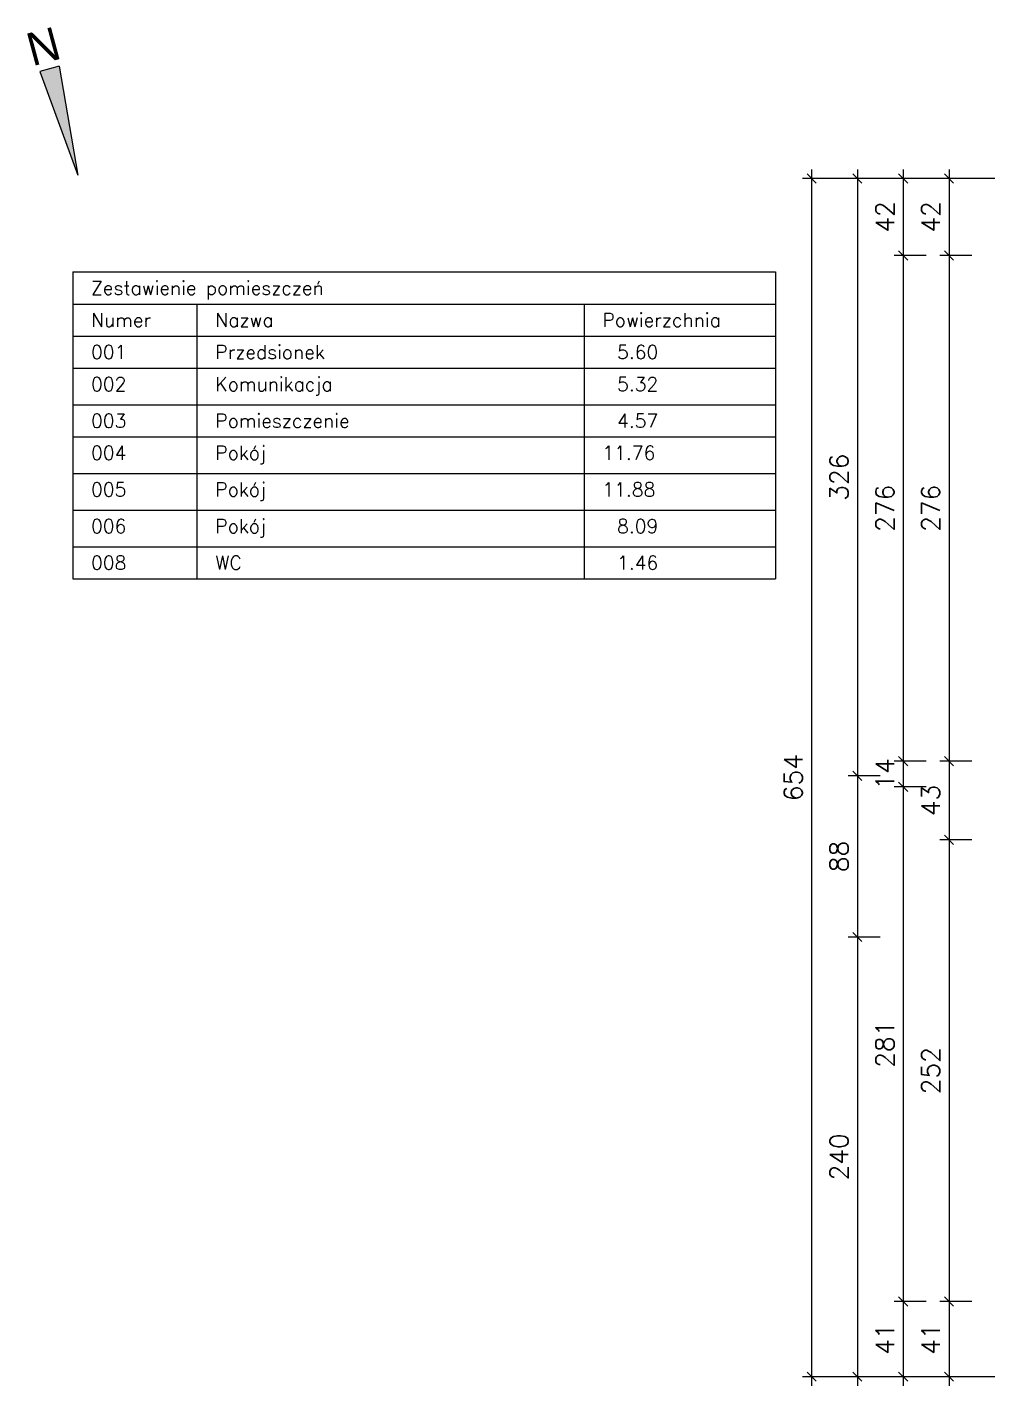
# Model space of a CAD drawing. Header units: centimetres. Extents: x -278 to 5400, y -923 to 511.
# Drawn here: x 1059 to 1587, y -298 to 444 of the extents above; entities that cross this region are included whole.
import ezdxf
from ezdxf.enums import TextEntityAlignment as Align

# ---------------------------------------------------------------- set-up
doc = ezdxf.new("R2010")
doc.units = ezdxf.units.CM
doc.header["$LTSCALE"] = 0.1
for name, color, linetype, lineweight in [('2DA_DIM_5', 7, 'Continuous', 5), ('2DA_POMIESZCZENIA', 7, 'Continuous', 25), ('CP_LEGEND', 161, 'Continuous', 25)]:
    doc.layers.add(name, color=color, linetype=linetype, lineweight=lineweight)
doc.styles.add('CP_ISOTXT', font='cp_isocp.shx')
doc.styles.add('CP_TXT', font='ROMANS.SHX')
doc.dimstyles.new('CP_ADIM_CM_CM_50', dxfattribs={"dimscale": 5, "dimtxt": 3, "dimasz": 1.5, "dimexe": 1.5, "dimexo": 0, "dimgap": 1.5, "dimtad": 1, "dimtxsty": 'CP_TXT', "dimblk": 'OBLIQUE', "dimcen": 2.5, "dimdle": 1.5, "dimadec": 0, "dimazin": 0, "dimtfac": 1, "dimtix": 1, "dimtmove": 2, "dimatfit": 3, "dimfxl": 1, "dimtvp": 1.5, "dimarcsym": 0})

# ---------------------------------------------------------------- blocks, each defined once
blk = doc.blocks.new('2da_kier04')
blk.add_hatch(color=256).paths.add_polyline_path([(0, 0.682), (-0.091, -0.318), (0.091, -0.318)])
for p, q in [((-0.091, -0.318), (0, 0.682)), ((0.091, -0.318), (0, 0.682)), ((-0.091, -0.318), (0.091, -0.318))]:
    blk.add_line(p, q)
at = {"style": 'CP_ISOTXT'}
blk.add_text('N', height=0.3, dxfattribs=at).set_placement((0, -0.53), align=Align.MIDDLE)
blk = doc.blocks.new('_Oblique')
at = {"color": 0, "linetype": 'ByBlock', "lineweight": -2}
blk.add_line((-0.5, -0.5), (0.5, 0.5), dxfattribs=at)
blk = doc.blocks.new('*D496')
at = {"layer": '2DA_DIM_5', "color": 0, "lineweight": -2}
for p, q in [((1487.24, 366), (1487.24, -298)), ((1512.24, 361), (1482.24, 361)), ((1512.24, -293), (1482.24, -293))]:
    blk.add_line(p, q, dxfattribs=at)
at = {"layer": 'Defpoints', "color": 0}
for p in [(1512.24, 361), (1487.24, -293), (1512.24, -293)]:
    blk.add_point(p, dxfattribs=at)
at = {"layer": '2DA_DIM_5', "color": 0, "lineweight": -2, "xscale": 5, "yscale": 5, "zscale": 5}
for p, rotation in [((1487.24, 361), 90), ((1487.24, -293), 270)]:
    blk.add_blockref('_Oblique', p, dxfattribs=dict(at, rotation=rotation))
at = {"layer": '2DA_DIM_5', "color": 0, "insert": (1477.24, 34), "char_height": 10, "attachment_point": 5, "rotation": 90, "style": 'CP_TXT'}
blk.add_mtext('654', dxfattribs=at)
blk = doc.blocks.new('*D497')
at = {"layer": '2DA_DIM_5', "color": 0, "lineweight": -2}
for p, q in [((1512.24, 366), (1512.24, 29.95)), ((1537.24, 361), (1507.24, 361)), ((1524.74, 34.95), (1507.24, 34.95))]:
    blk.add_line(p, q, dxfattribs=at)
at = {"layer": 'Defpoints', "color": 0}
for p in [(1537.24, 361), (1512.24, 34.95), (1524.74, 34.95)]:
    blk.add_point(p, dxfattribs=at)
at = {"layer": '2DA_DIM_5', "color": 0, "lineweight": -2, "xscale": 5, "yscale": 5, "zscale": 5}
for p, rotation in [((1512.24, 361), 90), ((1512.24, 34.95), 270)]:
    blk.add_blockref('_Oblique', p, dxfattribs=dict(at, rotation=rotation))
at = {"layer": '2DA_DIM_5', "color": 0, "insert": (1502.24, 197.97), "char_height": 10, "attachment_point": 5, "rotation": 90, "style": 'CP_TXT'}
blk.add_mtext('326', dxfattribs=at)
blk = doc.blocks.new('*D498')
at = {"layer": '2DA_DIM_5', "color": 0, "lineweight": -2}
for p, q in [((1512.24, 39.95), (1512.24, -58.05)), ((1524.74, 34.95), (1507.24, 34.95)), ((1524.74, -53.05), (1507.24, -53.05))]:
    blk.add_line(p, q, dxfattribs=at)
at = {"layer": 'Defpoints', "color": 0}
for p in [(1524.74, 34.95), (1512.24, -53.05), (1524.74, -53.05)]:
    blk.add_point(p, dxfattribs=at)
at = {"layer": '2DA_DIM_5', "color": 0, "lineweight": -2, "xscale": 5, "yscale": 5, "zscale": 5}
for p, rotation in [((1512.24, 34.95), 90), ((1512.24, -53.05), 270)]:
    blk.add_blockref('_Oblique', p, dxfattribs=dict(at, rotation=rotation))
at = {"layer": '2DA_DIM_5', "color": 0, "insert": (1502.24, -9.05), "char_height": 10, "attachment_point": 5, "rotation": 90, "style": 'CP_TXT'}
blk.add_mtext('88', dxfattribs=at)
blk = doc.blocks.new('*D499')
at = {"layer": '2DA_DIM_5', "color": 0, "lineweight": -2}
for p, q in [((1512.24, -48.05), (1512.24, -298)), ((1524.74, -53.05), (1507.24, -53.05)), ((1537.24, -293), (1507.24, -293))]:
    blk.add_line(p, q, dxfattribs=at)
at = {"layer": 'Defpoints', "color": 0}
for p in [(1524.74, -53.05), (1512.24, -293), (1537.24, -293)]:
    blk.add_point(p, dxfattribs=at)
at = {"layer": '2DA_DIM_5', "color": 0, "lineweight": -2, "xscale": 5, "yscale": 5, "zscale": 5}
for p, rotation in [((1512.24, -53.05), 90), ((1512.24, -293), 270)]:
    blk.add_blockref('_Oblique', p, dxfattribs=dict(at, rotation=rotation))
at = {"layer": '2DA_DIM_5', "color": 0, "insert": (1502.24, -173.03), "char_height": 10, "attachment_point": 5, "rotation": 90, "style": 'CP_TXT'}
blk.add_mtext('240', dxfattribs=at)
blk = doc.blocks.new('*D500')
at = {"layer": '2DA_DIM_5', "color": 0, "lineweight": -2}
for p, q in [((1537.24, 366), (1537.24, 314)), ((1562.24, 361), (1532.24, 361)), ((1549.74, 319), (1532.24, 319))]:
    blk.add_line(p, q, dxfattribs=at)
at = {"layer": 'Defpoints', "color": 0}
for p in [(1562.24, 361), (1537.24, 319), (1549.74, 319)]:
    blk.add_point(p, dxfattribs=at)
at = {"layer": '2DA_DIM_5', "color": 0, "lineweight": -2, "xscale": 5, "yscale": 5, "zscale": 5}
for p, rotation in [((1537.24, 361), 90), ((1537.24, 319), 270)]:
    blk.add_blockref('_Oblique', p, dxfattribs=dict(at, rotation=rotation))
at = {"layer": '2DA_DIM_5', "color": 0, "insert": (1527.24, 340), "char_height": 10, "attachment_point": 5, "rotation": 90, "style": 'CP_TXT'}
blk.add_mtext('42', dxfattribs=at)
blk = doc.blocks.new('*D501')
at = {"layer": '2DA_DIM_5', "color": 0, "lineweight": -2}
for p, q in [((1549.74, 319), (1532.24, 319)), ((1537.24, 324), (1537.24, 38)), ((1549.74, 43), (1532.24, 43))]:
    blk.add_line(p, q, dxfattribs=at)
at = {"layer": 'Defpoints', "color": 0}
for p in [(1549.74, 319), (1537.24, 43), (1549.74, 43)]:
    blk.add_point(p, dxfattribs=at)
at = {"layer": '2DA_DIM_5', "color": 0, "lineweight": -2, "xscale": 5, "yscale": 5, "zscale": 5}
for p, rotation in [((1537.24, 319), 90), ((1537.24, 43), 270)]:
    blk.add_blockref('_Oblique', p, dxfattribs=dict(at, rotation=rotation))
at = {"layer": '2DA_DIM_5', "color": 0, "insert": (1527.24, 181), "char_height": 10, "attachment_point": 5, "rotation": 90, "style": 'CP_TXT'}
blk.add_mtext('276', dxfattribs=at)
blk = doc.blocks.new('*D502')
at = {"layer": '2DA_DIM_5', "color": 0, "lineweight": -2}
for p, q in [((1537.24, 48), (1537.24, 23.95)), ((1549.74, 43), (1532.24, 43)), ((1549.74, 28.95), (1532.24, 28.95))]:
    blk.add_line(p, q, dxfattribs=at)
at = {"layer": 'Defpoints', "color": 0}
for p in [(1549.74, 43), (1537.24, 28.95), (1549.74, 28.95)]:
    blk.add_point(p, dxfattribs=at)
at = {"layer": '2DA_DIM_5', "color": 0, "lineweight": -2, "xscale": 5, "yscale": 5, "zscale": 5}
for p, rotation in [((1537.24, 43), 270), ((1537.24, 28.95), 90)]:
    blk.add_blockref('_Oblique', p, dxfattribs=dict(at, rotation=rotation))
at = {"layer": '2DA_DIM_5', "color": 0, "insert": (1527.24, 35.97), "char_height": 10, "attachment_point": 5, "rotation": 90, "style": 'CP_TXT'}
blk.add_mtext('14', dxfattribs=at)
blk = doc.blocks.new('*D503')
at = {"layer": '2DA_DIM_5', "color": 0, "lineweight": -2}
for p, q in [((1537.24, 33.95), (1537.24, -257)), ((1549.74, 28.95), (1532.24, 28.95)), ((1549.74, -252), (1532.24, -252))]:
    blk.add_line(p, q, dxfattribs=at)
at = {"layer": 'Defpoints', "color": 0}
for p in [(1549.74, 28.95), (1537.24, -252), (1549.74, -252)]:
    blk.add_point(p, dxfattribs=at)
at = {"layer": '2DA_DIM_5', "color": 0, "lineweight": -2, "xscale": 5, "yscale": 5, "zscale": 5}
for p, rotation in [((1537.24, 28.95), 90), ((1537.24, -252), 270)]:
    blk.add_blockref('_Oblique', p, dxfattribs=dict(at, rotation=rotation))
at = {"layer": '2DA_DIM_5', "color": 0, "insert": (1527.24, -111.53), "char_height": 10, "attachment_point": 5, "rotation": 90, "style": 'CP_TXT'}
blk.add_mtext('281', dxfattribs=at)
blk = doc.blocks.new('*D504')
at = {"layer": '2DA_DIM_5', "color": 0, "lineweight": -2}
for p, q in [((1549.74, -252), (1532.24, -252)), ((1537.24, -247), (1537.24, -298)), ((1562.24, -293), (1532.24, -293))]:
    blk.add_line(p, q, dxfattribs=at)
at = {"layer": 'Defpoints', "color": 0}
for p in [(1549.74, -252), (1537.24, -293), (1562.24, -293)]:
    blk.add_point(p, dxfattribs=at)
at = {"layer": '2DA_DIM_5', "color": 0, "lineweight": -2, "xscale": 5, "yscale": 5, "zscale": 5}
for p, rotation in [((1537.24, -252), 90), ((1537.24, -293), 270)]:
    blk.add_blockref('_Oblique', p, dxfattribs=dict(at, rotation=rotation))
at = {"layer": '2DA_DIM_5', "color": 0, "insert": (1527.24, -272.5), "char_height": 10, "attachment_point": 5, "rotation": 90, "style": 'CP_TXT'}
blk.add_mtext('41', dxfattribs=at)
blk = doc.blocks.new('*D505')
at = {"layer": '2DA_DIM_5', "color": 0, "lineweight": -2}
for p, q in [((1562.24, 366), (1562.24, 314)), ((1587.24, 361), (1557.24, 361)), ((1574.74, 319), (1557.24, 319))]:
    blk.add_line(p, q, dxfattribs=at)
at = {"layer": 'Defpoints', "color": 0}
for p in [(1587.24, 361), (1562.24, 319), (1574.74, 319)]:
    blk.add_point(p, dxfattribs=at)
at = {"layer": '2DA_DIM_5', "color": 0, "lineweight": -2, "xscale": 5, "yscale": 5, "zscale": 5}
for p, rotation in [((1562.24, 361), 90), ((1562.24, 319), 270)]:
    blk.add_blockref('_Oblique', p, dxfattribs=dict(at, rotation=rotation))
at = {"layer": '2DA_DIM_5', "color": 0, "insert": (1552.24, 340), "char_height": 10, "attachment_point": 5, "rotation": 90, "style": 'CP_TXT'}
blk.add_mtext('42', dxfattribs=at)
blk = doc.blocks.new('*D506')
at = {"layer": '2DA_DIM_5', "color": 0, "lineweight": -2}
for p, q in [((1574.74, 319), (1557.24, 319)), ((1562.24, 324), (1562.24, 38)), ((1574.74, 43), (1557.24, 43))]:
    blk.add_line(p, q, dxfattribs=at)
at = {"layer": 'Defpoints', "color": 0}
for p in [(1574.74, 319), (1562.24, 43), (1574.74, 43)]:
    blk.add_point(p, dxfattribs=at)
at = {"layer": '2DA_DIM_5', "color": 0, "lineweight": -2, "xscale": 5, "yscale": 5, "zscale": 5}
for p, rotation in [((1562.24, 319), 90), ((1562.24, 43), 270)]:
    blk.add_blockref('_Oblique', p, dxfattribs=dict(at, rotation=rotation))
at = {"layer": '2DA_DIM_5', "color": 0, "insert": (1552.24, 181), "char_height": 10, "attachment_point": 5, "rotation": 90, "style": 'CP_TXT'}
blk.add_mtext('276', dxfattribs=at)
blk = doc.blocks.new('*D507')
at = {"layer": '2DA_DIM_5', "color": 0, "lineweight": -2}
for p, q in [((1562.24, 48), (1562.24, -5)), ((1574.74, 43), (1557.24, 43)), ((1574.74, 0), (1557.24, 0))]:
    blk.add_line(p, q, dxfattribs=at)
at = {"layer": 'Defpoints', "color": 0}
for p in [(1574.74, 43), (1562.24, 0), (1574.74, 0)]:
    blk.add_point(p, dxfattribs=at)
at = {"layer": '2DA_DIM_5', "color": 0, "lineweight": -2, "xscale": 5, "yscale": 5, "zscale": 5}
for p, rotation in [((1562.24, 43), 90), ((1562.24, 0), 270)]:
    blk.add_blockref('_Oblique', p, dxfattribs=dict(at, rotation=rotation))
at = {"layer": '2DA_DIM_5', "color": 0, "insert": (1552.24, 21.5), "char_height": 10, "attachment_point": 5, "rotation": 90, "style": 'CP_TXT'}
blk.add_mtext('43', dxfattribs=at)
blk = doc.blocks.new('*D508')
at = {"layer": '2DA_DIM_5', "color": 0, "lineweight": -2}
for p, q in [((1562.24, 5), (1562.24, -257)), ((1574.74, 0), (1557.24, 0)), ((1574.74, -252), (1557.24, -252))]:
    blk.add_line(p, q, dxfattribs=at)
at = {"layer": 'Defpoints', "color": 0}
for p in [(1574.74, 0), (1562.24, -252), (1574.74, -252)]:
    blk.add_point(p, dxfattribs=at)
at = {"layer": '2DA_DIM_5', "color": 0, "lineweight": -2, "xscale": 5, "yscale": 5, "zscale": 5}
for p, rotation in [((1562.24, 0), 90), ((1562.24, -252), 270)]:
    blk.add_blockref('_Oblique', p, dxfattribs=dict(at, rotation=rotation))
at = {"layer": '2DA_DIM_5', "color": 0, "insert": (1552.24, -126), "char_height": 10, "attachment_point": 5, "rotation": 90, "style": 'CP_TXT'}
blk.add_mtext('252', dxfattribs=at)
blk = doc.blocks.new('*D509')
at = {"layer": '2DA_DIM_5', "color": 0, "lineweight": -2}
for p, q in [((1574.74, -252), (1557.24, -252)), ((1562.24, -247), (1562.24, -298)), ((1587.24, -293), (1557.24, -293))]:
    blk.add_line(p, q, dxfattribs=at)
at = {"layer": 'Defpoints', "color": 0}
for p in [(1574.74, -252), (1562.24, -293), (1587.24, -293)]:
    blk.add_point(p, dxfattribs=at)
at = {"layer": '2DA_DIM_5', "color": 0, "lineweight": -2, "xscale": 5, "yscale": 5, "zscale": 5}
for p, rotation in [((1562.24, -252), 90), ((1562.24, -293), 270)]:
    blk.add_blockref('_Oblique', p, dxfattribs=dict(at, rotation=rotation))
at = {"layer": '2DA_DIM_5', "color": 0, "insert": (1552.24, -272.5), "char_height": 10, "attachment_point": 5, "rotation": 90, "style": 'CP_TXT'}
blk.add_mtext('41', dxfattribs=at)

msp = doc.modelspace()

# ---------------------------------------------------------------- linework, layer by layer
at = {"layer": 'CP_LEGEND'}
for p, q in [((1084, 310), (1467.5, 310)), ((1084, 310), (1084, 142.5)), ((1467.5, 310), (1467.5, 142.5)), ((1084, 292.5), (1467.5, 292.5)), ((1151.812, 292.5), (1151.812, 142.5)), ((1363.062, 292.5), (1363.062, 142.5)), ((1084, 275), (1467.5, 275)), ((1084, 257.5), (1467.5, 257.5)), ((1084, 237.5), (1467.5, 237.5)), ((1084, 220), (1467.5, 220)), ((1084, 200), (1467.5, 200)), ((1084, 180), (1467.5, 180)), ((1084, 160), (1467.5, 160)), ((1084, 142.5), (1467.5, 142.5))]:
    msp.add_line(p, q, dxfattribs=at)

# ---------------------------------------------------------------- block references
at = {"layer": '2DA_POMIESZCZENIA', "xscale": 60, "yscale": 60, "zscale": 60, "rotation": 195}
msp.add_blockref('2da_kier04', (1076.206, 402.434), dxfattribs=at)

# ---------------------------------------------------------------- texts
at = {"layer": 'CP_LEGEND', "style": 'CP_TXT'}
for s, p in [('Zestawienie pomieszczeń', (1094, 297.5)), ('Numer', (1094, 280)), ('Nazwa', (1161.812, 280)), ('Powierzchnia', (1373.062, 280))]:
    msp.add_text(s, height=7.5, dxfattribs=at).set_placement(p)
at = {"layer": 'CP_LEGEND', "char_height": 7.5, "attachment_point": 1, "style": 'CP_TXT'}
for s, insert, width in [('001', (1094, 270), 47.8125), ('Przedsionek', (1161.812, 270), 191.25), ('5.60', (1381.062, 270), 47.8125), ('002', (1094, 252.5), 47.8125), ('Komunikacja', (1161.812, 252.5), 191.25), ('5.32', (1381.062, 252.5), 47.8125), ('003', (1094, 232.5), 47.8125), ('Pomieszczenie', (1161.812, 232.5), 191.25), ('4.57', (1381.062, 232.5), 47.8125), ('Pokój', (1161.812, 215), 191.25), ('004', (1094, 215), 47.8125), ('11.76', (1373.062, 215), 47.8125), ('005', (1094, 195), 47.8125), ('Pokój', (1161.812, 195), 191.25), ('11.88', (1373.062, 195), 47.8125), ('006', (1094, 175), 47.8125), ('Pokój', (1161.812, 175), 191.25), ('8.09', (1381.062, 175), 47.8125), ('008', (1094, 155), 47.8125), ('WC', (1161.812, 155), 191.25), ('1.46', (1381.062, 155), 47.8125)]:
    msp.add_mtext(s, dxfattribs=dict(at, insert=insert, width=width))

# ---------------------------------------------------------------- dimensions: what is measured, and where the dimension line sits
at = {"layer": '2DA_DIM_5'}
for base, p1, p2, text, picture, middle in [((1487.243, -293), (1512.243, 361), (1512.243, -293), '654', '*D496', (1477.243, 34)), ((1512.243, 34.95), (1537.243, 361), (1524.743, 34.95), '326', '*D497', (1502.243, 197.975)), ((1537.243, 319), (1562.243, 361), (1549.743, 319), '42', '*D500', (1527.243, 340)), ((1562.243, 319), (1587.243, 361), (1574.743, 319), '42', '*D505', (1552.243, 340)), ((1537.243, 43), (1549.743, 319), (1549.743, 43), '276', '*D501', (1527.243, 181)), ((1562.243, 43), (1574.743, 319), (1574.743, 43), '276', '*D506', (1552.243, 181)), ((1537.243, 28.95), (1549.743, 43), (1549.743, 28.95), '14', '*D502', (1527.243, 35.975)), ((1562.243, 0), (1574.743, 43), (1574.743, 0), '43', '*D507', (1552.243, 21.5)), ((1512.243, -53.05), (1524.743, 34.95), (1524.743, -53.05), '88', '*D498', (1502.243, -9.05)), ((1537.243, -252), (1549.743, 28.95), (1549.743, -252), '281', '*D503', (1527.243, -111.525)), ((1562.243, -252), (1574.743, 0), (1574.743, -252), '252', '*D508', (1552.243, -126)), ((1512.243, -293), (1524.743, -53.05), (1537.243, -293), '240', '*D499', (1502.243, -173.025)), ((1537.243, -293), (1549.743, -252), (1562.243, -293), '41', '*D504', (1527.243, -272.5)), ((1562.243, -293), (1574.743, -252), (1587.243, -293), '41', '*D509', (1552.243, -272.5))]:
    dim = msp.add_linear_dim(base=base, p1=p1, p2=p2, angle=90, text=text, dimstyle='CP_ADIM_CM_CM_50', override={"dimtxt": 2, "dimasz": 1, "dimexe": 1, "dimgap": 1, "dimdle": 1, "dimtvp": 1}, dxfattribs=at)
    dim.commit()
    dim.dimension.update_dxf_attribs({"geometry": picture, "text_midpoint": middle})

doc.saveas('drawing.dxf')
